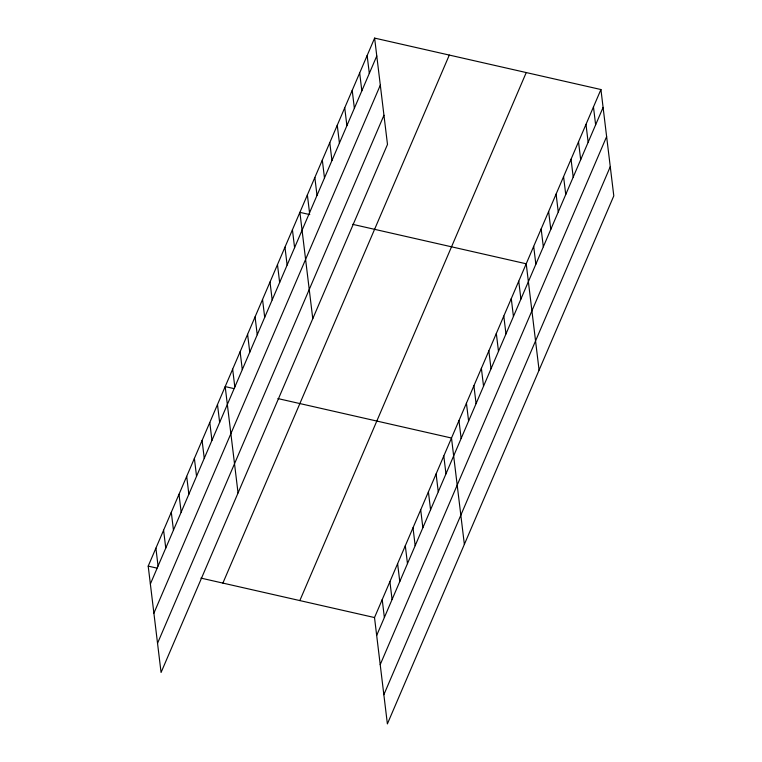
<?xml version="1.0" encoding="UTF-8"?>
<svg xmlns="http://www.w3.org/2000/svg" width="762" height="762" viewBox="0 0 762 762"><rect width="100%" height="100%" fill="white"/><g stroke="black" fill="none" stroke-linecap="round" stroke-linejoin="round"><path stroke-width="1.14" d="M374.618 38.1L387.487 144.447L161.068 672.465L148.199 566.118L374.618 38.1L600.932 89.535L613.801 195.882L387.382 723.9L374.513 617.553L600.932 89.535M150.362 583.997L376.78 55.978M153.895 613.191L380.314 85.173M157.534 643.271L383.953 115.252M222.885 583.092L449.304 55.074M299.828 600.58L526.247 72.561M376.676 635.432L603.094 107.413M380.209 664.626L606.628 136.608M383.848 694.706L610.267 166.688M309.782 214.598L299.895 212.35L312.772 318.687M352.615 224.333L526.218 263.785L539.086 370.122M233.972 388.591L225.181 386.591L238.049 492.938M277.901 398.574L451.495 438.026L464.363 544.373M148.199 566.118L156.982 568.119M200.92 578.101L374.513 617.553M593.465 106.956L595.627 124.835M585.988 124.387L588.15 142.256M578.52 141.808L580.682 159.687M571.043 159.229L573.205 177.108M563.575 176.66L565.737 194.539M556.098 194.081L558.26 211.96M548.63 211.512L550.793 229.381M541.153 228.933L543.325 246.812M533.686 246.355L535.848 264.233M518.741 281.207L520.903 299.085M511.273 298.628L513.436 316.506M503.796 316.059L505.958 333.927M496.329 333.48L498.491 351.358M488.852 350.911L491.014 368.779M481.384 368.332L483.546 386.21M473.907 385.753L476.079 403.631M466.439 403.184L468.601 421.053M458.972 420.605L461.134 438.483M443.798 455.981L445.96 473.859M436.102 473.935L438.264 491.814M428.406 491.89L430.568 509.759M367.141 55.521L369.313 73.4M420.7 509.845L422.862 527.714M359.674 72.952L361.836 90.821M413.004 527.79L415.166 545.668M352.206 90.373L354.368 108.252M405.308 545.744L407.47 563.623M344.729 107.794L346.891 125.673M397.612 563.699L399.774 581.577M337.261 125.225L339.423 143.094M389.906 581.654L392.078 599.523M329.784 142.646L331.946 160.525M382.21 599.608L384.372 617.477M322.316 160.077L324.479 177.946M314.839 177.498L317.002 195.377M307.372 194.92L309.534 212.798M292.427 229.772L294.589 247.65M284.959 247.193L287.122 265.071M277.482 264.624L279.644 282.492M270.015 282.045L272.177 299.923M262.538 299.476L264.7 317.344M255.07 316.897L257.232 334.775M247.593 334.318L249.765 352.196M240.125 351.749L242.287 369.618M232.658 369.17L234.82 387.048M217.484 404.546L219.647 422.424M209.788 422.5L211.95 440.379M202.082 440.455L204.254 458.324M194.386 458.41L196.548 476.279M186.69 476.355L188.852 494.233M178.994 494.309L181.156 512.188M171.298 512.264L173.46 530.142M163.592 530.219L165.754 548.088M155.896 548.173L158.058 566.042"/></g></svg>
